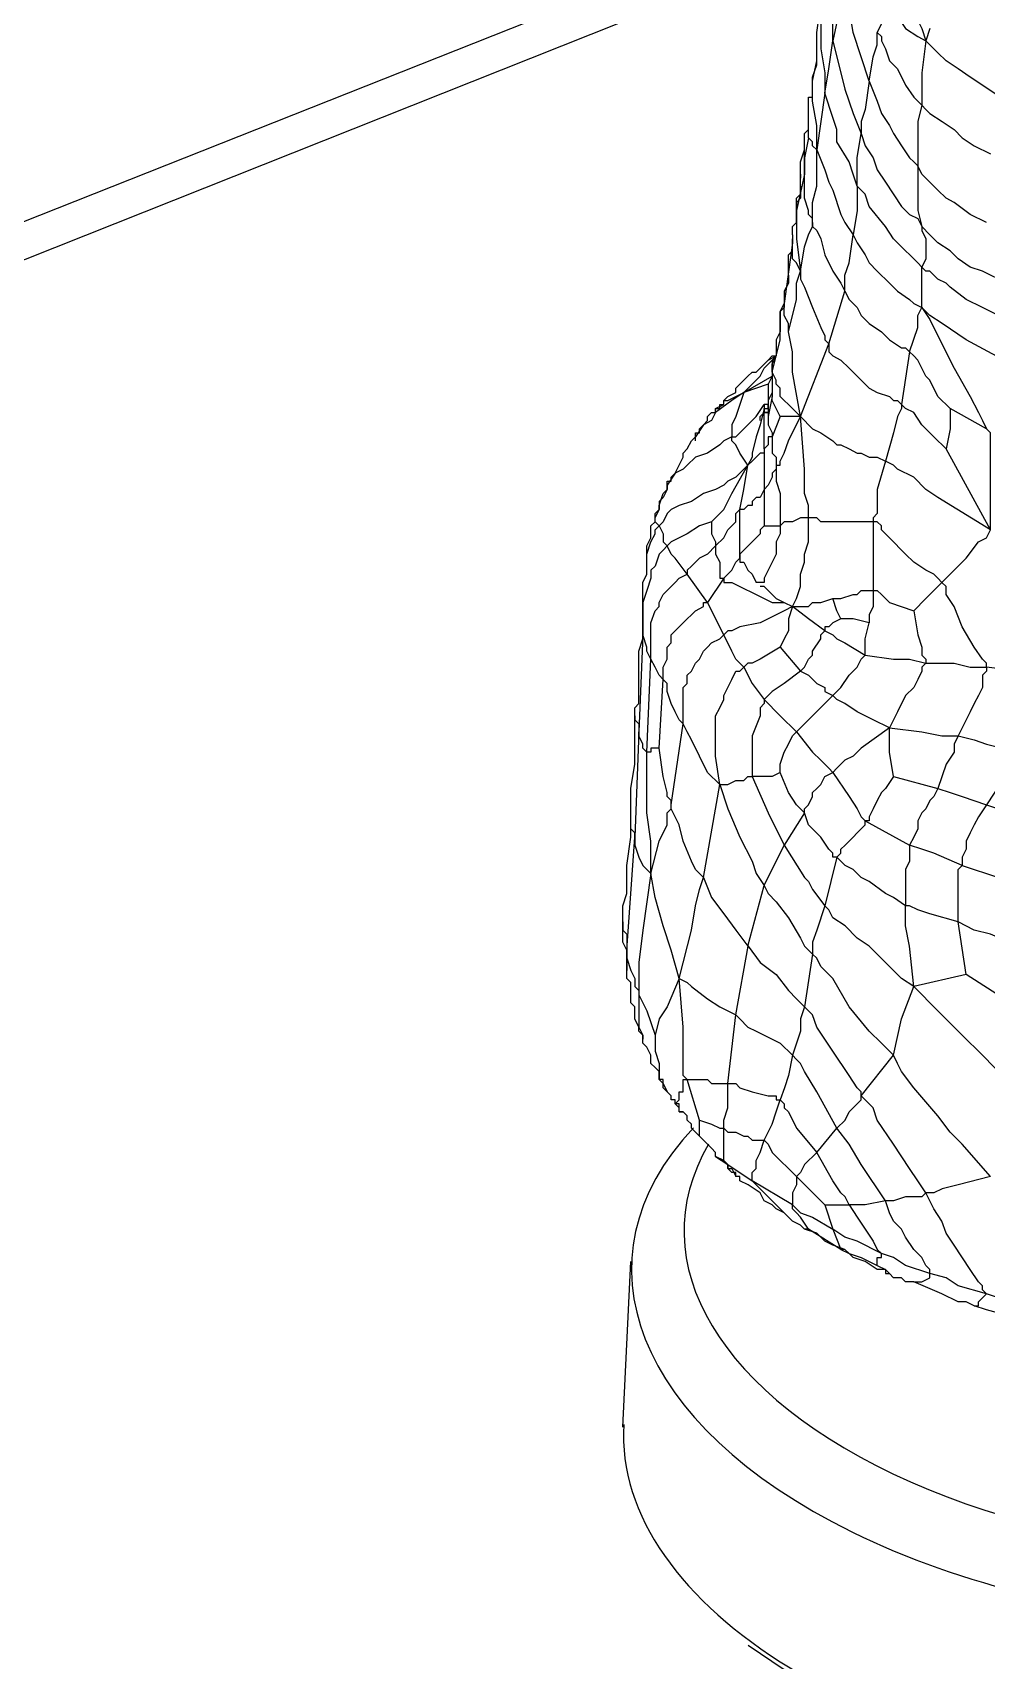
# Model space of a CAD drawing. Header units: inches. Extents: x 109 to 1721, y 29 to 669.
# Drawn here: x 1411.49 to 1416.4, y 348.87 to 357.26 of the extents above; entities that cross this region are included whole.
import ezdxf

# ---------------------------------------------------------------- set-up
doc = ezdxf.new("R2010")
doc.units = ezdxf.units.IN
doc.header["$LTSCALE"] = 0.03937
doc.header["$MEASUREMENT"] = 0
doc.layers.add('PDF3_Geometría', color=7, linetype='Continuous')

# ---------------------------------------------------------------- blocks, each defined once
blk = doc.blocks.new('OH3A1-1$-$ASSY$$CENTER$TUB_-_v2$-$copia1')
at = {"layer": 'PDF3_Geometría', "lineweight": -3}
for points in [[(15.32084, 10.57084), (15.31918, 10.57584), (15.31751, 10.58084), (15.31668, 10.58584), (15.31584, 10.58834), (15.31584, 10.59084), (15.31334, 10.57917), (15.31334, 10.58167), (15.31334, 10.58334), (15.31251, 10.58834), (15.31251, 10.59084), (15.31251, 10.59334), (15.31251, 10.59751), (15.31334, 10.60334), (15.31418, 10.60667), (15.31418, 10.60917), (15.31501, 10.61167), (15.31501, 10.61334)], [(15.31417, 10.60834), (14.77586, 10.39501)], [(15.3125, 10.6), (14.79085, 10.39251), (15.16001, 10.17918)], [(15.32251, 10.59667), (15.32334, 10.59667), (15.32418, 10.59584), (15.32501, 10.59417), (15.32584, 10.59334), (15.32751, 10.59167), (15.33001, 10.58501), (15.33168, 10.58167), (15.33251, 10.57917)], [(15.31834, 10.54917), (15.31751, 10.55167), (15.31668, 10.55417), (15.31418, 10.55834), (15.31418, 10.56084), (15.31334, 10.56334), (15.31168, 10.56834), (15.31084, 10.56251), (15.31001, 10.55667), (15.31001, 10.55917), (15.31001, 10.56167), (15.30918, 10.56667), (15.30918, 10.56917), (15.30918, 10.57167), (15.31001, 10.57417), (15.31001, 10.57667), (15.31001, 10.57751), (15.31001, 10.58084), (15.31084, 10.58667), (15.31084, 10.58751)], [(15.33335, 10.58167), (15.33251, 10.57917)], [(15.31084, 10.58667), (15.31084, 10.58167), (15.31084, 10.58001), (15.31084, 10.57751), (15.31168, 10.57251), (15.31168, 10.57001), (15.31168, 10.56834), (15.31251, 10.57334), (15.31334, 10.57917), (15.31584, 10.56917), (15.31751, 10.56417), (15.31918, 10.56001)], [(15.32251, 10.58084), (15.32501, 10.58584), (15.32584, 10.58501), (15.32668, 10.58417), (15.32834, 10.58167), (15.33084, 10.58001), (15.33251, 10.57917), (15.33168, 10.57251), (15.33168, 10.56917), (15.33168, 10.56584)], [(15.32084, 10.57084), (15.32168, 10.57584), (15.32251, 10.57834), (15.32251, 10.58001), (15.32251, 10.58084), (15.32334, 10.58001), (15.32334, 10.57917), (15.32418, 10.57751), (15.32501, 10.57501), (15.32668, 10.57334), (15.32834, 10.57001), (15.33001, 10.56751), (15.33084, 10.56667), (15.33168, 10.56584), (15.33084, 10.56251), (15.33084, 10.55917), (15.33084, 10.55667), (15.33084, 10.55334)], [(15.31001, 10.57667), (15.31001, 10.57751)], [(15.37084, 10.56334), (15.36251, 10.57001), (15.35334, 10.57584), (15.35168, 10.56501), (15.34168, 10.57167), (15.33918, 10.57334), (15.33668, 10.57501), (15.33501, 10.57667), (15.33251, 10.57917)], [(15.30834, 10.56751), (15.30918, 10.56751), (15.30918, 10.56834), (15.30918, 10.56917), (15.30918, 10.57084), (15.31001, 10.57501)], [(15.31001, 10.57501), (15.31001, 10.57667)], [(15.32084, 10.57084), (15.32001, 10.56501), (15.31918, 10.56251), (15.31918, 10.56001)], [(15.32084, 10.57084), (15.32251, 10.56667), (15.32334, 10.56417), (15.32501, 10.56167), (15.32584, 10.56001), (15.32751, 10.55751), (15.32918, 10.55501), (15.33001, 10.55417), (15.33084, 10.55334), (15.33084, 10.55001), (15.33084, 10.54667), (15.33084, 10.54417), (15.33168, 10.54084)], [(15.30751, 10.55834), (15.30751, 10.56001), (15.30834, 10.56084), (15.30834, 10.56334), (15.30834, 10.56417), (15.30834, 10.56501), (15.30834, 10.56584), (15.30834, 10.56667), (15.30834, 10.56751)], [(15.30834, 10.55917), (15.30834, 10.56334), (15.30834, 10.56751)], [(15.33168, 10.56584), (15.33251, 10.56501), (15.33335, 10.56417), (15.33585, 10.56251), (15.33834, 10.56084), (15.34001, 10.55917), (15.34251, 10.55751), (15.34584, 10.55584)], [(15.30668, 10.54917), (15.30668, 10.55001), (15.30668, 10.55084), (15.30668, 10.55167), (15.30668, 10.55417), (15.30751, 10.55667), (15.30751, 10.55751), (15.30751, 10.55834)], [(15.31001, 10.55667), (15.30918, 10.55751), (15.30918, 10.55834), (15.30834, 10.55917), (15.30751, 10.55501), (15.30751, 10.55167)], [(15.30751, 10.55167), (15.30751, 10.55334), (15.30751, 10.55501), (15.30751, 10.55834)], [(15.31834, 10.54917), (15.31834, 10.55501), (15.31918, 10.56001), (15.32001, 10.55751), (15.32168, 10.55501), (15.32251, 10.55251), (15.32418, 10.55001), (15.32751, 10.54501), (15.32918, 10.54334), (15.33084, 10.54251), (15.33168, 10.54084), (15.33168, 10.54001), (15.33251, 10.53834), (15.33251, 10.53751), (15.33251, 10.53667), (15.33251, 10.53417), (15.33168, 10.53251)], [(15.30918, 10.54167), (15.30918, 10.54251), (15.30918, 10.54334), (15.30918, 10.54584), (15.31001, 10.54917), (15.31001, 10.55667), (15.31168, 10.55251), (15.31251, 10.55001), (15.31334, 10.54834), (15.31501, 10.54334), (15.31584, 10.54167), (15.31751, 10.53917)], [(15.30918, 10.54167), (15.30918, 10.54251), (15.30834, 10.54334), (15.30834, 10.54417), (15.30751, 10.54667), (15.30751, 10.55167), (15.30584, 10.54417)], [(15.30668, 10.55167), (15.30668, 10.55084)], [(15.34501, 10.54167), (15.34168, 10.54334), (15.33834, 10.54584), (15.33668, 10.54667), (15.33501, 10.54834), (15.33418, 10.54917), (15.33251, 10.55084), (15.33168, 10.55167), (15.33085, 10.55334)], [(15.30501, 10.53917), (15.30501, 10.54001), (15.30501, 10.54084), (15.30584, 10.54167), (15.30584, 10.54334), (15.30584, 10.54417), (15.30584, 10.54501), (15.30584, 10.54667), (15.30668, 10.54751), (15.30668, 10.54917)], [(15.30668, 10.54917), (15.30668, 10.54667), (15.30584, 10.54584), (15.30584, 10.54417), (15.30584, 10.53834), (15.30668, 10.53167)], [(15.30668, 10.54917), (15.30668, 10.54751), (15.30668, 10.54667)], [(15.33168, 10.52417), (15.33168, 10.52667), (15.33168, 10.52917), (15.33168, 10.53251), (15.33084, 10.53334), (15.33001, 10.53417), (15.32751, 10.53667), (15.32584, 10.53834), (15.32418, 10.54084), (15.32084, 10.54501), (15.32001, 10.54751), (15.31834, 10.54917), (15.31834, 10.54417), (15.31751, 10.53917)], [(15.30584, 10.54334), (15.30584, 10.54417), (15.30584, 10.54501), (15.30584, 10.54584)], [(15.30668, 10.53167), (15.30751, 10.53667), (15.30834, 10.53917), (15.30918, 10.54084), (15.30918, 10.54167), (15.30918, 10.54084), (15.31001, 10.54001), (15.31084, 10.53834), (15.31168, 10.53501), (15.31334, 10.53167), (15.31501, 10.52917), (15.31584, 10.52751)], [(15.36918, 10.52001), (15.35918, 10.52417), (15.35418, 10.52667), (15.34918, 10.52917), (15.34418, 10.53167), (15.34168, 10.53251), (15.33918, 10.53417), (15.33751, 10.53584), (15.33501, 10.53751), (15.33334, 10.53917), (15.33168, 10.54084)], [(15.30501, 10.53751), (15.30334, 10.52501)], [(15.30418, 10.53001), (15.30418, 10.53084), (15.30418, 10.53251), (15.30418, 10.53501), (15.30501, 10.53584), (15.30501, 10.53667), (15.30501, 10.53751), (15.30501, 10.53834)], [(15.30501, 10.53917), (15.30501, 10.53751)], [(15.30501, 10.53751), (15.30501, 10.53834)], [(15.30501, 10.53667), (15.30501, 10.53751), (15.30501, 10.53834)], [(15.30501, 10.53751), (15.30501, 10.53751)], [(15.31584, 10.52751), (15.31584, 10.53084), (15.31668, 10.53334), (15.31751, 10.53917), (15.31834, 10.53751), (15.32001, 10.53501), (15.32084, 10.53334), (15.32251, 10.53167), (15.32501, 10.52917), (15.32668, 10.52751), (15.32918, 10.52584), (15.33001, 10.52501), (15.33168, 10.52417)], [(15.30418, 10.51917), (15.30584, 10.52584), (15.30584, 10.52917), (15.30668, 10.53167), (15.30584, 10.53334), (15.30501, 10.53417), (15.30501, 10.53584), (15.30501, 10.53667)], [(15.30418, 10.53084), (15.30418, 10.53001), (15.30418, 10.52917), (15.30334, 10.52751), (15.30334, 10.52667), (15.30334, 10.52584), (15.30334, 10.52501), (15.30334, 10.52417), (15.30251, 10.52334), (15.30251, 10.52167), (15.30251, 10.52084), (15.30251, 10.52001), (15.30251, 10.51917), (15.30168, 10.51751), (15.30168, 10.51667), (15.30168, 10.51584), (15.30168, 10.51501), (15.30168, 10.51417), (15.30084, 10.51334), (15.30084, 10.51251), (15.30084, 10.51167), (15.30084, 10.51001), (15.30001, 10.50834), (15.30001, 10.50751), (15.30001, 10.50667), (15.30001, 10.50584), (15.30001, 10.50501), (15.30001, 10.50417), (15.29918, 10.50417), (15.29918, 10.50334), (15.30001, 10.50334), (15.30001, 10.50417)], [(15.30668, 10.53167), (15.30668, 10.53001), (15.30751, 10.52834), (15.30918, 10.52417), (15.31084, 10.52001), (15.31168, 10.51834), (15.31168, 10.51751), (15.31251, 10.51667)], [(15.40834, 10.49251), (15.39001, 10.49501), (15.38084, 10.49667), (15.37584, 10.49751), (15.37168, 10.49834), (15.36834, 10.50334), (15.36668, 10.50584), (15.36501, 10.50834), (15.36334, 10.51084), (15.36168, 10.51334), (15.35751, 10.51751), (15.34418, 10.52417), (15.34084, 10.52584), (15.33751, 10.52834), (15.33668, 10.52917), (15.33501, 10.53001), (15.33335, 10.53167), (15.33251, 10.53167), (15.33168, 10.53251)], [(15.31251, 10.51667), (15.31584, 10.52751), (15.31668, 10.52584), (15.31834, 10.52417), (15.31918, 10.52251), (15.32084, 10.52084), (15.32334, 10.51917), (15.32501, 10.51751), (15.32751, 10.51584), (15.32834, 10.51584), (15.32918, 10.51501)], [(15.30668, 10.50167), (15.30418, 10.50417), (15.30334, 10.50501), (15.30251, 10.50584), (15.30251, 10.50751), (15.30168, 10.50834), (15.30168, 10.50917), (15.30084, 10.51084), (15.30251, 10.51751), (15.30251, 10.52084), (15.30251, 10.52334), (15.30334, 10.52501)], [(15.30668, 10.50167), (15.30501, 10.51084), (15.30501, 10.51501), (15.30418, 10.51917), (15.30418, 10.52084), (15.30334, 10.52251), (15.30334, 10.52334), (15.30334, 10.52417), (15.30334, 10.52501)], [(15.32918, 10.51501), (15.33084, 10.52001), (15.33084, 10.52084), (15.33084, 10.52251), (15.33168, 10.52417), (15.33334, 10.52167), (15.33501, 10.51834), (15.33834, 10.51167), (15.34168, 10.50584), (15.34334, 10.50251), (15.34418, 10.50084), (15.34501, 10.49917)], [(15.37168, 10.49834), (15.35168, 10.51167), (15.34084, 10.51751), (15.33585, 10.52084), (15.33335, 10.52251), (15.33168, 10.52417)], [(15.30001, 10.51334), (15.30168, 10.51417)], [(15.30001, 10.51334), (15.30084, 10.51417), (15.30168, 10.51417)], [(15.30084, 10.51084), (15.30084, 10.51251), (15.30168, 10.51417)], [(15.30668, 10.50167), (15.31251, 10.51667), (15.31251, 10.51584), (15.31251, 10.51501), (15.31334, 10.51417), (15.31501, 10.51334), (15.31668, 10.51167), (15.31834, 10.51001), (15.32001, 10.50834), (15.32084, 10.50751), (15.32251, 10.50667), (15.32501, 10.50584), (15.32584, 10.50501), (15.32668, 10.50501), (15.32751, 10.50417)], [(15.34584, 10.47834), (15.34584, 10.48917), (15.34584, 10.49417), (15.34584, 10.49667), (15.34584, 10.49834), (15.34501, 10.49917), (15.33751, 10.50334), (15.33501, 10.50584), (15.33334, 10.50917), (15.33251, 10.51001), (15.33168, 10.51167), (15.33084, 10.51334), (15.33001, 10.51417), (15.32918, 10.51501), (15.32751, 10.50417)], [(15.28918, 10.50334), (15.29084, 10.50417), (15.29084, 10.50501), (15.29168, 10.50501), (15.29334, 10.50584), (15.29501, 10.50667), (15.29834, 10.51001), (15.29918, 10.51167), (15.30084, 10.51334)], [(15.28918, 10.50334), (15.29001, 10.50334), (15.29001, 10.50417), (15.29084, 10.50417), (15.29084, 10.50501), (15.29168, 10.50584), (15.29334, 10.50667), (15.29334, 10.50751), (15.29418, 10.50834), (15.29501, 10.50917), (15.29584, 10.51001), (15.29668, 10.51084), (15.29751, 10.51084), (15.30001, 10.51334)], [(15.30084, 10.51084), (15.30084, 10.50667), (15.30001, 10.50501), (15.30001, 10.50334), (15.30001, 10.50251)], [(15.30084, 10.51084), (15.30084, 10.50584), (15.30001, 10.50167)], [(15.29501, 10.50667), (15.30084, 10.51001)], [(15.30001, 10.50834), (15.29501, 10.50667)], [(15.29501, 10.50667), (15.29418, 10.50417), (15.29334, 10.50167), (15.29251, 10.50001), (15.29251, 10.49834), (15.29251, 10.49751), (15.29084, 10.49667), (15.29001, 10.49584), (15.28751, 10.49417), (15.28501, 10.49334), (15.28334, 10.49167), (15.28251, 10.49084), (15.28084, 10.49001), (15.27918, 10.48751), (15.27918, 10.48667), (15.27834, 10.48501), (15.27751, 10.48417), (15.27751, 10.48251)], [(15.29501, 10.50667), (15.29251, 10.50501), (15.28918, 10.50251), (15.28834, 10.50084), (15.28668, 10.50001), (15.28501, 10.49751), (15.28418, 10.49667)], [(15.29251, 10.49751), (15.29334, 10.49751), (15.29418, 10.49834), (15.29501, 10.49917), (15.29584, 10.50001), (15.29751, 10.50167), (15.29918, 10.50417)], [(15.30251, 10.50167), (15.30168, 10.50334), (15.30084, 10.50501), (15.30084, 10.50584)], [(15.34584, 10.47834), (15.33668, 10.49501), (15.33418, 10.49751), (15.33168, 10.50001), (15.33001, 10.50251), (15.32834, 10.50334), (15.32751, 10.50417), (15.32751, 10.50334), (15.32668, 10.50167), (15.32584, 10.49834), (15.32418, 10.49251)], [(15.28501, 10.49667), (15.28501, 10.49751), (15.28501, 10.49834), (15.28584, 10.49834), (15.28584, 10.49917), (15.28668, 10.50001), (15.28751, 10.50084), (15.28751, 10.50167), (15.28834, 10.50251), (15.28918, 10.50251), (15.28918, 10.50334)], [(15.29918, 10.50334), (15.29834, 10.50001), (15.29751, 10.49751), (15.29668, 10.49417), (15.29668, 10.49334), (15.29584, 10.49167)], [(15.29834, 10.50084), (15.29834, 10.50167), (15.29918, 10.50251), (15.29918, 10.50334), (15.29918, 10.50251)], [(15.29918, 10.50334), (15.29918, 10.50334)], [(15.30001, 10.50251), (15.29918, 10.50251), (15.29918, 10.50334)], [(15.29918, 10.50334), (15.29918, 10.50334)], [(15.30168, 10.49167), (15.30251, 10.49167), (15.30251, 10.49251), (15.30334, 10.49417), (15.30418, 10.49667), (15.30668, 10.50167), (15.30418, 10.50167), (15.30334, 10.50167), (15.30251, 10.50167), (15.30084, 10.49751)], [(15.32168, 10.48001), (15.32084, 10.48001), (15.32001, 10.48001), (15.31834, 10.48001), (15.31751, 10.48001), (15.31584, 10.48001), (15.31418, 10.48001), (15.31251, 10.48001), (15.31084, 10.48001), (15.31001, 10.48084), (15.30918, 10.48084), (15.30834, 10.48084), (15.30834, 10.48167), (15.30834, 10.48334), (15.30751, 10.48584), (15.30751, 10.49084), (15.30668, 10.50167)], [(15.30668, 10.50167), (15.30918, 10.49917), (15.31084, 10.49834), (15.31334, 10.49667), (15.31418, 10.49584), (15.31501, 10.49584), (15.31668, 10.49501), (15.31834, 10.49417), (15.31918, 10.49417), (15.32084, 10.49334), (15.32251, 10.49334), (15.32418, 10.49251)], [(15.33751, 10.50334), (15.33751, 10.50167), (15.33751, 10.50084), (15.33751, 10.49917), (15.33668, 10.49501)], [(15.28918, 10.47501), (15.29084, 10.47667), (15.29168, 10.47834), (15.29251, 10.47917), (15.29334, 10.48001), (15.29334, 10.48084), (15.29334, 10.48167), (15.29418, 10.48251), (15.29501, 10.48667), (15.29584, 10.49167), (15.29418, 10.49417), (15.29334, 10.49584), (15.29251, 10.49667), (15.29251, 10.49751)], [(15.30084, 10.49751), (15.30084, 10.49667), (15.30084, 10.49584), (15.30084, 10.49417), (15.30168, 10.49334), (15.30168, 10.49251), (15.30168, 10.49167), (15.30168, 10.49084), (15.30084, 10.49001), (15.30084, 10.48917), (15.30001, 10.48751), (15.29918, 10.48667)], [(15.27751, 10.48334), (15.27834, 10.48584), (15.27918, 10.48667), (15.27918, 10.48751), (15.27918, 10.48834), (15.28001, 10.48834), (15.28001, 10.48917), (15.28084, 10.49001), (15.28168, 10.49167), (15.28251, 10.49334), (15.28251, 10.49417), (15.28334, 10.49501), (15.28418, 10.49667)], [(15.29918, 10.49501), (15.29918, 10.49334), (15.29918, 10.49251), (15.29918, 10.49084), (15.29918, 10.48834), (15.29918, 10.48667), (15.29834, 10.48501), (15.29751, 10.48501), (15.29668, 10.48417), (15.29668, 10.48334), (15.29584, 10.48334), (15.29501, 10.48251), (15.29418, 10.48251)], [(15.29918, 10.49501), (15.29918, 10.49417), (15.29834, 10.49417), (15.29751, 10.49334), (15.29668, 10.49251), (15.29584, 10.49167)], [(15.28834, 10.48001), (15.29084, 10.48251), (15.29168, 10.48417), (15.29251, 10.48584), (15.29584, 10.49167), (15.29418, 10.49001), (15.29334, 10.48917), (15.29168, 10.48834), (15.29084, 10.48751), (15.28918, 10.48667), (15.28668, 10.48584), (15.28418, 10.48417), (15.28168, 10.48334), (15.28001, 10.48251), (15.27918, 10.48167), (15.27834, 10.48001), (15.27751, 10.47917), (15.27668, 10.48001), (15.27668, 10.48084), (15.27751, 10.48251)], [(15.30168, 10.49167), (15.30168, 10.49084), (15.30168, 10.49001), (15.30168, 10.48834), (15.30251, 10.48584), (15.30251, 10.48251), (15.30251, 10.48084), (15.30251, 10.48001), (15.30251, 10.47917)], [(15.35168, 10.44917), (15.34501, 10.45001), (15.34501, 10.45084), (15.34418, 10.45167), (15.34251, 10.45417), (15.34001, 10.45834), (15.33834, 10.46251), (15.33668, 10.46501), (15.33668, 10.46667), (15.33584, 10.46751), (15.33668, 10.46834), (15.33834, 10.47001), (15.34084, 10.47251), (15.34334, 10.47584), (15.34501, 10.47667), (15.34584, 10.47834), (15.33501, 10.48501), (15.33251, 10.48667), (15.33001, 10.48917), (15.32668, 10.49084), (15.32584, 10.49167), (15.32418, 10.49251), (15.32251, 10.48667), (15.32251, 10.48501), (15.32251, 10.48334), (15.32251, 10.48167), (15.32168, 10.48084), (15.32168, 10.48001)], [(15.29918, 10.48667), (15.29918, 10.48334), (15.29918, 10.47917), (15.29834, 10.47834), (15.29834, 10.47751), (15.29668, 10.47584), (15.29501, 10.47417), (15.29418, 10.47334), (15.29418, 10.47251)], [(15.27668, 10.48167), (15.27751, 10.48251), (15.27751, 10.48334)], [(15.27751, 10.48251), (15.27751, 10.48334)], [(15.27501, 10.47167), (15.27501, 10.47251), (15.27501, 10.47417), (15.27501, 10.47501), (15.27584, 10.47667), (15.27584, 10.47751), (15.27584, 10.47834), (15.27584, 10.47917), (15.27668, 10.48001), (15.27668, 10.48084)], [(15.27668, 10.48167), (15.27751, 10.48251)], [(15.27668, 10.48001), (15.27668, 10.48084), (15.27668, 10.48167)], [(15.28834, 10.48001), (15.28584, 10.47917), (15.28334, 10.47751), (15.28168, 10.47667), (15.28001, 10.47584), (15.27918, 10.47501)], [(15.28834, 10.48001), (15.28834, 10.47917), (15.28834, 10.47751), (15.28918, 10.47584), (15.28918, 10.47501), (15.28751, 10.47334), (15.28584, 10.47251), (15.28418, 10.47084), (15.28334, 10.47001), (15.28334, 10.46917)], [(15.29084, 10.46834), (15.29251, 10.47001), (15.29334, 10.47167), (15.29418, 10.47251), (15.29418, 10.47334), (15.29418, 10.47501), (15.29418, 10.47751), (15.29418, 10.48001), (15.29418, 10.48251)], [(15.30501, 10.46251), (15.30584, 10.46417), (15.30668, 10.46667), (15.30668, 10.46917), (15.30751, 10.47167), (15.30751, 10.47334), (15.30834, 10.47584), (15.30834, 10.47834), (15.30834, 10.47917), (15.30834, 10.48084), (15.30668, 10.48084), (15.30501, 10.48001), (15.30418, 10.48001), (15.30334, 10.48001), (15.30251, 10.47917)], [(15.33001, 10.46167), (15.33251, 10.46417), (15.33418, 10.46584), (15.33501, 10.46667), (15.33584, 10.46751), (15.33501, 10.46834), (15.33418, 10.46917), (15.33251, 10.47001), (15.33001, 10.47167), (15.32834, 10.47334), (15.32501, 10.47667), (15.32334, 10.47834), (15.32334, 10.47917), (15.32251, 10.48001), (15.32168, 10.48001), (15.32168, 10.47917), (15.32168, 10.47834), (15.32168, 10.47667), (15.32168, 10.47334), (15.32168, 10.46584)], [(15.27501, 10.47167), (15.27501, 10.47334), (15.27584, 10.47584), (15.27668, 10.47751), (15.27668, 10.47834), (15.27751, 10.47917), (15.27834, 10.47751), (15.27834, 10.47584), (15.27918, 10.47501)], [(15.29918, 10.47917), (15.30084, 10.47917), (15.30168, 10.47917), (15.30251, 10.47917), (15.30251, 10.47834), (15.30251, 10.47751), (15.30168, 10.47584), (15.30168, 10.47501), (15.30168, 10.47334), (15.30084, 10.47167), (15.30001, 10.47001), (15.29918, 10.46834), (15.29918, 10.46751), (15.29834, 10.46751)], [(15.27584, 10.45167), (15.27584, 10.45667), (15.27584, 10.45917), (15.27668, 10.46167), (15.27751, 10.46251), (15.27751, 10.46334), (15.27834, 10.46501), (15.27918, 10.46584), (15.28001, 10.46667), (15.28084, 10.46751), (15.28168, 10.46834), (15.28334, 10.46917), (15.28084, 10.47251), (15.28001, 10.47334), (15.27918, 10.47501), (15.27834, 10.47417), (15.27751, 10.47334), (15.27668, 10.47084), (15.27584, 10.47001), (15.27584, 10.46834), (15.27501, 10.46584), (15.27418, 10.46334), (15.27418, 10.46084), (15.27418, 10.45834), (15.27418, 10.45751), (15.27418, 10.45667)], [(15.28918, 10.47501), (15.28918, 10.47334), (15.29001, 10.47167), (15.29001, 10.47001), (15.29001, 10.46917), (15.29001, 10.46834), (15.29084, 10.46834), (15.28751, 10.46334)], [(15.27418, 10.45834), (15.27418, 10.46251), (15.27418, 10.46417), (15.27418, 10.46501), (15.27418, 10.46584), (15.27418, 10.46667), (15.27418, 10.46751), (15.27501, 10.46917), (15.27501, 10.47084), (15.27501, 10.47167)], [(15.29418, 10.47251), (15.29418, 10.47167), (15.29501, 10.47167), (15.29584, 10.47001), (15.29668, 10.46917), (15.29751, 10.46751)], [(15.28001, 10.42167), (15.28251, 10.43834), (15.28168, 10.43917), (15.28084, 10.44084), (15.28001, 10.44251), (15.27918, 10.44501), (15.27918, 10.44667), (15.27834, 10.44751), (15.27834, 10.45001), (15.27918, 10.45167), (15.27918, 10.45417), (15.28001, 10.45501), (15.28001, 10.45667), (15.28168, 10.45834), (15.28251, 10.45917), (15.28334, 10.46001), (15.28418, 10.46084), (15.28501, 10.46167), (15.28668, 10.46251), (15.28668, 10.46334), (15.28751, 10.46334), (15.28334, 10.46917)], [(15.29084, 10.46834), (15.29084, 10.46751), (15.29251, 10.46751), (15.29418, 10.46667), (15.29751, 10.46501), (15.30084, 10.46334), (15.30334, 10.46334), (15.30501, 10.46251), (15.30334, 10.46167), (15.30168, 10.46084), (15.30001, 10.46001), (15.29834, 10.45917), (15.29418, 10.45834), (15.29251, 10.45751), (15.29168, 10.45751), (15.29084, 10.45667)], [(15.29834, 10.46751), (15.29751, 10.46751)], [(15.29834, 10.46751), (15.29834, 10.46751)], [(15.29918, 10.46667), (15.29834, 10.46667)], [(15.29918, 10.46667), (15.30168, 10.46417), (15.30334, 10.46334), (15.30501, 10.46251)], [(15.28251, 10.43834), (15.28251, 10.44084), (15.28251, 10.44334), (15.28251, 10.44584), (15.28334, 10.44667), (15.28334, 10.44834), (15.28418, 10.44917), (15.28501, 10.45084), (15.28584, 10.45167), (15.28668, 10.45334), (15.28751, 10.45417), (15.28834, 10.45501), (15.29001, 10.45584), (15.29084, 10.45667), (15.28751, 10.46334)], [(15.30501, 10.46251), (15.30751, 10.46251), (15.30834, 10.46251), (15.30918, 10.46334), (15.31084, 10.46334), (15.31334, 10.46417)], [(15.31501, 10.46001), (15.31418, 10.46167), (15.31334, 10.46417), (15.31501, 10.46417), (15.31751, 10.46501), (15.31834, 10.46501), (15.31918, 10.46584), (15.32001, 10.46584), (15.32084, 10.46584), (15.32168, 10.46584), (15.32168, 10.46251), (15.32084, 10.46084), (15.32084, 10.45917)], [(15.32168, 10.46584), (15.32251, 10.46584), (15.32334, 10.46501), (15.32501, 10.46334), (15.33001, 10.46167), (15.33084, 10.45667), (15.33168, 10.45417), (15.33168, 10.45251), (15.33251, 10.45167), (15.33251, 10.45084), (15.33834, 10.45084), (15.34168, 10.45001), (15.34501, 10.45001), (15.34501, 10.44917), (15.34418, 10.44834), (15.34418, 10.44584), (15.34334, 10.44417), (15.34251, 10.44251), (15.34168, 10.44084), (15.34084, 10.43917), (15.34001, 10.43751), (15.33918, 10.43584), (15.34251, 10.43501), (15.34501, 10.43417), (15.35168, 10.43251)], [(15.34834, 10.42667), (15.34501, 10.42167), (15.35001, 10.42001)], [(15.30501, 10.46251), (15.30418, 10.46001), (15.30418, 10.45751), (15.30334, 10.45584), (15.30251, 10.45417), (15.29834, 10.45167), (15.29668, 10.45084), (15.29584, 10.45084), (15.29501, 10.45001)], [(15.31168, 10.45751), (15.30834, 10.46001), (15.30501, 10.46251)], [(15.27251, 10.44001), (15.27251, 10.44167), (15.27334, 10.44251), (15.27334, 10.44334), (15.27334, 10.44417), (15.27334, 10.44917), (15.27334, 10.45167), (15.27334, 10.45334), (15.27418, 10.45584), (15.27418, 10.45751), (15.27418, 10.45834)], [(15.27501, 10.43251), (15.27584, 10.45167), (15.27501, 10.45334), (15.27501, 10.45417), (15.27418, 10.45667), (15.27334, 10.43667)], [(15.27418, 10.45834), (15.27418, 10.45751), (15.27418, 10.45667)], [(15.29001, 10.42584), (15.28918, 10.43167), (15.28918, 10.43501), (15.28918, 10.43667), (15.28918, 10.43834), (15.28918, 10.44001), (15.29001, 10.44167), (15.29084, 10.44334), (15.29084, 10.44417), (15.29168, 10.44584), (15.29251, 10.44751), (15.29334, 10.44917), (15.29418, 10.44917), (15.29501, 10.45001), (15.29334, 10.45167), (15.29251, 10.45334), (15.29084, 10.45667)], [(15.30668, 10.44917), (15.30751, 10.45001), (15.30834, 10.45167), (15.30918, 10.45251), (15.30918, 10.45334), (15.31084, 10.45584), (15.31084, 10.45667), (15.31168, 10.45751)], [(15.30251, 10.45417), (15.30668, 10.44917)], [(15.27751, 10.43334), (15.27834, 10.44751), (15.27751, 10.44834), (15.27668, 10.45001), (15.27584, 10.45167)], [(15.29501, 10.45001), (15.29668, 10.44667), (15.29918, 10.44334)], [(15.32501, 10.43751), (15.32168, 10.43917), (15.31834, 10.44084), (15.31584, 10.44251), (15.31418, 10.44334), (15.31334, 10.44417), (15.31501, 10.44584), (15.31668, 10.44834), (15.31834, 10.45001), (15.31918, 10.45167), (15.32001, 10.45251)], [(15.32001, 10.45251), (15.32584, 10.45167), (15.32918, 10.45167), (15.33251, 10.45084), (15.33168, 10.45001), (15.33168, 10.44917), (15.33084, 10.44751), (15.33001, 10.44584), (15.32834, 10.44417), (15.32668, 10.44084), (15.32501, 10.43751), (15.33168, 10.43667), (15.33584, 10.43584), (15.33918, 10.43584), (15.33834, 10.43417), (15.33834, 10.43251), (15.33668, 10.43001), (15.33501, 10.42501), (15.33751, 10.42417), (15.34001, 10.42334), (15.34501, 10.42167), (15.34334, 10.41917), (15.34251, 10.41751), (15.34168, 10.41584), (15.34084, 10.41417), (15.34084, 10.41251), (15.34001, 10.41084), (15.34001, 10.40917), (15.34251, 10.40834), (15.34501, 10.40751), (15.35001, 10.40584)], [(15.30668, 10.44917), (15.30334, 10.44667), (15.30084, 10.44501), (15.30001, 10.44417), (15.29918, 10.44334)], [(15.30668, 10.44917), (15.30834, 10.44834), (15.31001, 10.44667), (15.31168, 10.44584), (15.31168, 10.44501), (15.31334, 10.44417), (15.30918, 10.44001), (15.30751, 10.43834), (15.30584, 10.43667)], [(15.30251, 10.42834), (15.30251, 10.42917), (15.30251, 10.43001), (15.30334, 10.43251), (15.30418, 10.43417), (15.30501, 10.43584), (15.30584, 10.43667), (15.30251, 10.44001), (15.29918, 10.44334), (15.29918, 10.44251), (15.29834, 10.44167), (15.29834, 10.44084), (15.29834, 10.44001), (15.29668, 10.43584), (15.29668, 10.43501), (15.29668, 10.43334), (15.29668, 10.43167), (15.29668, 10.42917), (15.29668, 10.42834), (15.29668, 10.42751)], [(15.27168, 10.42084), (15.27168, 10.42167), (15.27168, 10.42251), (15.27168, 10.42417), (15.27168, 10.42501), (15.27251, 10.43001), (15.27251, 10.43251), (15.27251, 10.43501), (15.27251, 10.43584), (15.27251, 10.43751), (15.27251, 10.43917), (15.27251, 10.44001)], [(15.27251, 10.44001), (15.27251, 10.43917), (15.27334, 10.43834), (15.27334, 10.43667), (15.27251, 10.41501)], [(15.28168, 10.38584), (15.28001, 10.39167), (15.27834, 10.39667), (15.27668, 10.40251), (15.27584, 10.40751), (15.27584, 10.41417), (15.27501, 10.42001), (15.27501, 10.43251), (15.27418, 10.43334), (15.27418, 10.43417), (15.27334, 10.43584), (15.27334, 10.43667)], [(15.29001, 10.42584), (15.28751, 10.42834), (15.28584, 10.43167), (15.28418, 10.43501), (15.28334, 10.43667), (15.28251, 10.43834)], [(15.30584, 10.43667), (15.30918, 10.43251), (15.31084, 10.43084), (15.31251, 10.42917), (15.31334, 10.42834)], [(15.32584, 10.42751), (15.32501, 10.43251), (15.32501, 10.43501), (15.32501, 10.43751), (15.31918, 10.43334), (15.31751, 10.43167), (15.31584, 10.43084), (15.31418, 10.42917), (15.31334, 10.42834)], [(15.27584, 10.40751), (15.27751, 10.41417), (15.27918, 10.41751), (15.27918, 10.42001), (15.28001, 10.42084), (15.28001, 10.42167), (15.28001, 10.42251), (15.27918, 10.42334), (15.27918, 10.42417), (15.27834, 10.42751), (15.27751, 10.43334), (15.27668, 10.43334), (15.27584, 10.43334), (15.27584, 10.43251), (15.27501, 10.43251)], [(15.29001, 10.42584), (15.29168, 10.42584), (15.29334, 10.42667), (15.29501, 10.42667), (15.29584, 10.42751), (15.29668, 10.42751), (15.30001, 10.42001), (15.30334, 10.41334)], [(15.30751, 10.42001), (15.30584, 10.42167), (15.30418, 10.42417), (15.30251, 10.42834), (15.30084, 10.42751), (15.29918, 10.42751), (15.29834, 10.42751), (15.29751, 10.42751), (15.29668, 10.42751)], [(15.30751, 10.42001), (15.30751, 10.42084), (15.30834, 10.42167), (15.30918, 10.42334), (15.30918, 10.42417), (15.31001, 10.42501), (15.31084, 10.42584), (15.31168, 10.42751), (15.31334, 10.42834), (15.31668, 10.42334), (15.31834, 10.42084), (15.31918, 10.41917), (15.32001, 10.41834)], [(15.32584, 10.42751), (15.32418, 10.42501), (15.32334, 10.42417), (15.32251, 10.42251), (15.32168, 10.42084), (15.32084, 10.41917), (15.32084, 10.41834), (15.32001, 10.41834)], [(15.32584, 10.42751), (15.33501, 10.42501), (15.33418, 10.42334), (15.33334, 10.42251), (15.33251, 10.42084), (15.33168, 10.42001), (15.33084, 10.41834), (15.33084, 10.41667), (15.33001, 10.41501), (15.32918, 10.41334)], [(15.28668, 10.40667), (15.29001, 10.42584), (15.29168, 10.42084), (15.29418, 10.41501), (15.29668, 10.41001), (15.29751, 10.40751), (15.29918, 10.40501)], [(15.27001, 10.39751), (15.27001, 10.39834), (15.27001, 10.39917), (15.27001, 10.40084), (15.27084, 10.40334), (15.27084, 10.40917), (15.27168, 10.41501), (15.27168, 10.41584), (15.27168, 10.41751), (15.27168, 10.41917), (15.27168, 10.42001), (15.27168, 10.42084)], [(15.27084, 10.39167), (15.27251, 10.41501), (15.27251, 10.41584), (15.27168, 10.41667), (15.27168, 10.41751), (15.27168, 10.41917), (15.27168, 10.42084)], [(15.28668, 10.40667), (15.28501, 10.40834), (15.28418, 10.41001), (15.28251, 10.41417), (15.28168, 10.41751), (15.28084, 10.41917), (15.28001, 10.42084), (15.28001, 10.42167)], [(15.31418, 10.41084), (15.31334, 10.41084), (15.31334, 10.41167), (15.31251, 10.41251), (15.31084, 10.41501), (15.30834, 10.41751), (15.30751, 10.42001), (15.30334, 10.41334)], [(15.31418, 10.41084), (15.31501, 10.41167), (15.31501, 10.41251), (15.31585, 10.41334), (15.31668, 10.41417), (15.31751, 10.41501), (15.31834, 10.41584), (15.31918, 10.41667), (15.32001, 10.41751), (15.32001, 10.41834), (15.32918, 10.41334), (15.32918, 10.41167), (15.32918, 10.41001), (15.32834, 10.40834), (15.32834, 10.40751), (15.32834, 10.40417), (15.32834, 10.40251), (15.32834, 10.40084)], [(15.27251, 10.41501), (15.27251, 10.41417), (15.27251, 10.41334), (15.27334, 10.41084), (15.27418, 10.40917), (15.27584, 10.40751), (15.27418, 10.39584), (15.27334, 10.38917), (15.27334, 10.38334), (15.27334, 10.38251), (15.27418, 10.38084), (15.27501, 10.37917), (15.27668, 10.37418)], [(15.29918, 10.40501), (15.30334, 10.41334), (15.30751, 10.40667), (15.30834, 10.40584), (15.30918, 10.40417), (15.31168, 10.40084)], [(15.35168, 10.39251), (15.34584, 10.39501), (15.34251, 10.39584), (15.33918, 10.39751), (15.33918, 10.40334), (15.33918, 10.40501), (15.33918, 10.40667), (15.33918, 10.40834), (15.34001, 10.40917), (15.33418, 10.41167), (15.33168, 10.41251), (15.32918, 10.41334)], [(15.34918, 10.36501), (15.34834, 10.36584), (15.34668, 10.36751), (15.34418, 10.37001), (15.34001, 10.37417), (15.33501, 10.37917), (15.33001, 10.38417), (15.32918, 10.39251), (15.32834, 10.39667), (15.32834, 10.39917), (15.32834, 10.40001), (15.32834, 10.40084), (15.32584, 10.40251), (15.32418, 10.40334), (15.32084, 10.40584), (15.31918, 10.40667), (15.31751, 10.40834), (15.31585, 10.40917), (15.31501, 10.41001), (15.31418, 10.41084), (15.31168, 10.40084)], [(15.28168, 10.38584), (15.28418, 10.39584), (15.28501, 10.40084), (15.28584, 10.40417), (15.28668, 10.40667), (15.28834, 10.40251), (15.29084, 10.39917), (15.29334, 10.39584), (15.29584, 10.39251)], [(15.29584, 10.39251), (15.29918, 10.40501), (15.30001, 10.40334), (15.30168, 10.40167), (15.30418, 10.39834), (15.30668, 10.39417), (15.30751, 10.39251), (15.30834, 10.39167), (15.30918, 10.39084)], [(15.34584, 10.34501), (15.34001, 10.35167), (15.33751, 10.35417), (15.33501, 10.35751), (15.33001, 10.36334), (15.32751, 10.36667), (15.32668, 10.36834), (15.32584, 10.37001), (15.32751, 10.37751), (15.33001, 10.38417), (15.32751, 10.38584), (15.32501, 10.38834), (15.32084, 10.39251), (15.31834, 10.39417), (15.31585, 10.39667), (15.31335, 10.39834), (15.31251, 10.40001), (15.31168, 10.40084), (15.31001, 10.39584), (15.30918, 10.39334), (15.30918, 10.39084)], [(15.34084, 10.38667), (15.33918, 10.39751), (15.33334, 10.39917), (15.33084, 10.40001), (15.32918, 10.40084), (15.32834, 10.40084)], [(15.27001, 10.39751), (15.27001, 10.39584), (15.27084, 10.39501), (15.27084, 10.39167), (15.27084, 10.39001), (15.27084, 10.38751)], [(15.27084, 10.38834), (15.27084, 10.38917), (15.27084, 10.39001), (15.27084, 10.39084), (15.27084, 10.39167), (15.27001, 10.39334), (15.27001, 10.39501), (15.27001, 10.39667), (15.27001, 10.39751)], [(15.27084, 10.39167), (15.27084, 10.39001), (15.27168, 10.38751), (15.27251, 10.38584), (15.27251, 10.38417), (15.27334, 10.38334), (15.27334, 10.38251), (15.27334, 10.38084), (15.27334, 10.37834), (15.27334, 10.37584), (15.27418, 10.37417), (15.27418, 10.37334)], [(15.27084, 10.38751), (15.27084, 10.38834), (15.27084, 10.38917), (15.27084, 10.39001)], [(15.29335, 10.37834), (15.29585, 10.39251), (15.29834, 10.38917), (15.30168, 10.38667), (15.30418, 10.38334), (15.30584, 10.38167), (15.30668, 10.38084), (15.30751, 10.38001)], [(15.34584, 10.34501), (15.33918, 10.34334), (15.33585, 10.34251), (15.33418, 10.34167), (15.33335, 10.34167), (15.33251, 10.34167), (15.33085, 10.34417), (15.32918, 10.34667), (15.32585, 10.35167), (15.32251, 10.35667), (15.32168, 10.35917), (15.32085, 10.36001), (15.32001, 10.36084), (15.31918, 10.36167), (15.32585, 10.37001), (15.32418, 10.37167), (15.32335, 10.37251), (15.32085, 10.37501), (15.31668, 10.38001), (15.31335, 10.38584), (15.31085, 10.38834), (15.31001, 10.39001), (15.30918, 10.39084), (15.30751, 10.38001)], [(15.27418, 10.37334), (15.27418, 10.37417), (15.27334, 10.37501), (15.27334, 10.37584), (15.27251, 10.37751), (15.27251, 10.37834), (15.27251, 10.37917), (15.27251, 10.38001), (15.27168, 10.38084), (15.27168, 10.38251), (15.27168, 10.38334), (15.27168, 10.38417), (15.27168, 10.38501), (15.27084, 10.38584), (15.27084, 10.38667), (15.27084, 10.38751)], [(15.35251, 10.37917), (15.34084, 10.38667), (15.33001, 10.38417)], [(15.28334, 10.36501), (15.28251, 10.36584), (15.28251, 10.36751), (15.28251, 10.37001), (15.28251, 10.37584), (15.28168, 10.38584), (15.27918, 10.38001), (15.27751, 10.37751), (15.27668, 10.37417), (15.27668, 10.37084), (15.27751, 10.36834), (15.27751, 10.36667), (15.27751, 10.36501), (15.27834, 10.36417), (15.27918, 10.36251)], [(15.28168, 10.38584), (15.28334, 10.38501), (15.28418, 10.38417), (15.28751, 10.38167), (15.29001, 10.38001), (15.29168, 10.37917), (15.29334, 10.37834)], [(15.34751, 10.32001), (15.34501, 10.32084), (15.34418, 10.32167), (15.34418, 10.32251), (15.34334, 10.32334), (15.34168, 10.32584), (15.33834, 10.33084), (15.33668, 10.33334), (15.33584, 10.33584), (15.33418, 10.33834), (15.33251, 10.34167), (15.33168, 10.34084), (15.33084, 10.34084), (15.32834, 10.34084), (15.32584, 10.34001), (15.32418, 10.34001), (15.31918, 10.34751), (15.31668, 10.35167), (15.31418, 10.35501), (15.31585, 10.35667), (15.31668, 10.35834), (15.31834, 10.36001), (15.31918, 10.36084), (15.31918, 10.36167), (15.31918, 10.36251), (15.31834, 10.36334), (15.31668, 10.36584), (15.31335, 10.37084), (15.31001, 10.37584), (15.30918, 10.37834), (15.30835, 10.37917), (15.30751, 10.38001), (15.30668, 10.37751), (15.30668, 10.37501), (15.30501, 10.37001)], [(15.29168, 10.36417), (15.29334, 10.37834), (15.29418, 10.37751), (15.29584, 10.37584), (15.29751, 10.37501), (15.29918, 10.37417), (15.30251, 10.37251), (15.30334, 10.37167), (15.30418, 10.37084), (15.30501, 10.37001)], [(15.27918, 10.36251), (15.27834, 10.36334), (15.27834, 10.36417), (15.27834, 10.36501), (15.27751, 10.36501), (15.27751, 10.36584), (15.27751, 10.36667), (15.27668, 10.36751), (15.27584, 10.36834), (15.27584, 10.36917), (15.27584, 10.37001), (15.27501, 10.37167), (15.27418, 10.37251), (15.27418, 10.37334)], [(15.34251, 10.31834), (15.34334, 10.31834), (15.34334, 10.31917), (15.34418, 10.32001), (15.34501, 10.32084), (15.33918, 10.32251), (15.33668, 10.32417), (15.33334, 10.32501), (15.33334, 10.32584), (15.33251, 10.32667), (15.33168, 10.32834), (15.33001, 10.33001), (15.32834, 10.33251), (15.32751, 10.33417), (15.32584, 10.33584), (15.32501, 10.33751), (15.32418, 10.34001), (15.32001, 10.33917), (15.31834, 10.33917), (15.31668, 10.33917), (15.31585, 10.34084), (15.31501, 10.34167), (15.31335, 10.34417), (15.31001, 10.35001), (15.31418, 10.35501), (15.31001, 10.36251), (15.30751, 10.36667), (15.30668, 10.36834), (15.30585, 10.36917), (15.30501, 10.37001), (15.30418, 10.36584), (15.30335, 10.36334), (15.30251, 10.36084)], [(15.28251, 10.35834), (15.28168, 10.35834), (15.28168, 10.35917), (15.28084, 10.36001), (15.28084, 10.36084), (15.28001, 10.36084), (15.28001, 10.36167), (15.27918, 10.36251)], [(15.28168, 10.36001), (15.28084, 10.36001), (15.28168, 10.36084), (15.28168, 10.36251), (15.28251, 10.36251), (15.28251, 10.36334), (15.28251, 10.36417), (15.28251, 10.36501), (15.28334, 10.36501)], [(15.28584, 10.35667), (15.28334, 10.36501)], [(15.28334, 10.36501), (15.28418, 10.36501), (15.28501, 10.36501), (15.28751, 10.36501), (15.28834, 10.36417), (15.28918, 10.36417), (15.29084, 10.36417), (15.29168, 10.36417)], [(15.29084, 10.35501), (15.29084, 10.35584), (15.29084, 10.35667), (15.29168, 10.35917), (15.29168, 10.36167), (15.29168, 10.36334), (15.29168, 10.36417), (15.29334, 10.36417), (15.29418, 10.36334), (15.29668, 10.36251), (15.30001, 10.36167), (15.30168, 10.36167), (15.30168, 10.36084), (15.30251, 10.36084), (15.30334, 10.36001), (15.30334, 10.35917), (15.30418, 10.35834), (15.30584, 10.35501), (15.31001, 10.35001), (15.30751, 10.34751), (15.30668, 10.34584), (15.30584, 10.34501)], [(15.28168, 10.36001), (15.28084, 10.36001)], [(15.28668, 10.35251), (15.28584, 10.35334), (15.28501, 10.35417), (15.28418, 10.35501), (15.28418, 10.35584), (15.28334, 10.35667), (15.28334, 10.35751), (15.28251, 10.35834), (15.28168, 10.35834), (15.28168, 10.35917), (15.28168, 10.36001)], [(15.29918, 10.35251), (15.30084, 10.35584), (15.30168, 10.35834), (15.30251, 10.36084)], [(15.28168, 10.35834), (15.28251, 10.35834)], [(15.28584, 10.35667), (15.28834, 10.35584), (15.29001, 10.35501), (15.29084, 10.35501)], [(15.28668, 10.35251), (15.28584, 10.35334), (15.28584, 10.35417), (15.28584, 10.35501), (15.28584, 10.35584), (15.28584, 10.35667)], [(15.28918, 10.34917), (15.28918, 10.35001), (15.28834, 10.35084), (15.28668, 10.35251)], [(15.29168, 10.34751), (15.29084, 10.34834), (15.29084, 10.34917), (15.29084, 10.35001), (15.29084, 10.35084), (15.29084, 10.35251), (15.29084, 10.35334), (15.29084, 10.35501), (15.29168, 10.35417), (15.29334, 10.35417), (15.29501, 10.35334), (15.29584, 10.35334), (15.29668, 10.35251), (15.29834, 10.35251), (15.29918, 10.35251), (15.30001, 10.35167), (15.30084, 10.35001), (15.30251, 10.34834), (15.30418, 10.34667), (15.30584, 10.34501), (15.30584, 10.34334), (15.30501, 10.34167), (15.30501, 10.34001), (15.30501, 10.33917)], [(15.29668, 10.34417), (15.29668, 10.34501), (15.29668, 10.34584), (15.29751, 10.34667), (15.29751, 10.34834), (15.29834, 10.35001), (15.29918, 10.35251)], [(15.28918, 10.34917), (15.29168, 10.34751), (15.29168, 10.34667), (15.29251, 10.34667), (15.29334, 10.34501)], [(15.32501, 10.32501), (15.32418, 10.32584), (15.32251, 10.32584), (15.32001, 10.32751), (15.31751, 10.32834), (15.31668, 10.32917), (15.31584, 10.33001), (15.31334, 10.33084), (15.31168, 10.33167), (15.31001, 10.33334), (15.30751, 10.33417), (15.30668, 10.33501), (15.30501, 10.33584), (15.30418, 10.33667), (15.30334, 10.33751), (15.30168, 10.33834), (15.30084, 10.33917), (15.29918, 10.34001), (15.29834, 10.34167), (15.29585, 10.34334), (15.29418, 10.34417), (15.29418, 10.34501), (15.29335, 10.34501), (15.29335, 10.34584), (15.29251, 10.34584), (15.29168, 10.34667), (15.29168, 10.34751), (15.29085, 10.34834), (15.28918, 10.34917)], [(15.29168, 10.34751), (15.29668, 10.34417), (15.29751, 10.34334), (15.29834, 10.34251), (15.30001, 10.34084), (15.30168, 10.33917), (15.30251, 10.33834), (15.30334, 10.33751)], [(15.30834, 10.33417), (15.30668, 10.33667), (15.30584, 10.33751), (15.30501, 10.33834), (15.30501, 10.33917), (15.29668, 10.34417)], [(15.30584, 10.34501), (15.31168, 10.33917), (15.31418, 10.33917), (15.31584, 10.33917), (15.31668, 10.33917), (15.31834, 10.33667), (15.32001, 10.33417), (15.32168, 10.33167), (15.32251, 10.33001), (15.32334, 10.32917)], [(15.30501, 10.33917), (15.30668, 10.33751), (15.30918, 10.33667), (15.31334, 10.33417)], [(15.31168, 10.33917), (15.31334, 10.33417)], [(15.31501, 10.33001), (15.30834, 10.33417), (15.30751, 10.33417)], [(15.32251, 10.32667), (15.32251, 10.32834), (15.32334, 10.32834), (15.32334, 10.32917), (15.31834, 10.33167), (15.31584, 10.33251), (15.31334, 10.33417), (15.31501, 10.33001)], [(15.31584, 10.33001), (15.31501, 10.33001), (15.31668, 10.32917), (15.31918, 10.32834), (15.32251, 10.32667), (15.32418, 10.32584), (15.32418, 10.32501), (15.32501, 10.32501)], [(15.33001, 10.32334), (15.33084, 10.32334), (15.33168, 10.32334), (15.33334, 10.32417), (15.33334, 10.32501), (15.32834, 10.32667), (15.32584, 10.32834), (15.32334, 10.32917)], [(15.27001, 10.29334), (15.27168, 10.32751)], [(15.33001, 10.32334), (15.32834, 10.32334), (15.32751, 10.32417), (15.32584, 10.32417), (15.32501, 10.32501)], [(15.34251, 10.31834), (15.34084, 10.31917), (15.33918, 10.31917), (15.33584, 10.32084), (15.33001, 10.32334)], [(15.35418, 10.31501), (15.35251, 10.31501), (15.35084, 10.31584), (15.34834, 10.31667), (15.34501, 10.31751), (15.34251, 10.31834)], [(15.30334, 10.24334), (15.29585, 10.24834)]]:
    blk.add_lwpolyline(points, dxfattribs=at)
for points in [[(15.30084, 10.49751), (15.30001, 10.49751), (15.30001, 10.49667), (15.30001, 10.49584), (15.29918, 10.49501), (15.29918, 10.49584), (15.29918, 10.49667), (15.29918, 10.49834), (15.29918, 10.50084), (15.29918, 10.50167), (15.29918, 10.50251), (15.30001, 10.50251), (15.30001, 10.50167), (15.30001, 10.50001), (15.30084, 10.49834)], [(15.32084, 10.45917), (15.31751, 10.46001), (15.31668, 10.46001), (15.31501, 10.46001), (15.31334, 10.45917), (15.31251, 10.45834), (15.31168, 10.45834), (15.31168, 10.45751), (15.31334, 10.45667), (15.31418, 10.45584), (15.31584, 10.45501), (15.32001, 10.45251), (15.32001, 10.45334), (15.32001, 10.45417), (15.32001, 10.45584)]]:
    blk.add_lwpolyline(points, close=True, dxfattribs=at)
for points in [[(15.2846, 10.35504), (15.25913, 10.32804), (15.27265, 10.29367), (15.31739, 10.27173)], [(15.28773, 10.35169), (15.27342, 10.32731), (15.29005, 10.29949), (15.32935, 10.2821)], [(15.27024, 10.29388), (15.26799, 10.25644), (15.32296, 10.22268), (15.39302, 10.21846)], [(15.32935, 10.2821), (15.36865, 10.2647), (15.42223, 10.26143), (15.46342, 10.27391)], [(15.31739, 10.27173), (15.36213, 10.24978), (15.42658, 10.2459), (15.47364, 10.2623)]]:
    blk.add_open_spline(points, degree=3, dxfattribs=at)

msp = doc.modelspace()

# ---------------------------------------------------------------- block references
at = {"xscale": 25, "yscale": 25, "zscale": 25}
msp.add_blockref('OH3A1-1$-$ASSY$$CENTER$TUB_-_v2$-$copia1', (1032.7797, 92.7401), dxfattribs=at)

doc.saveas('drawing.dxf')
